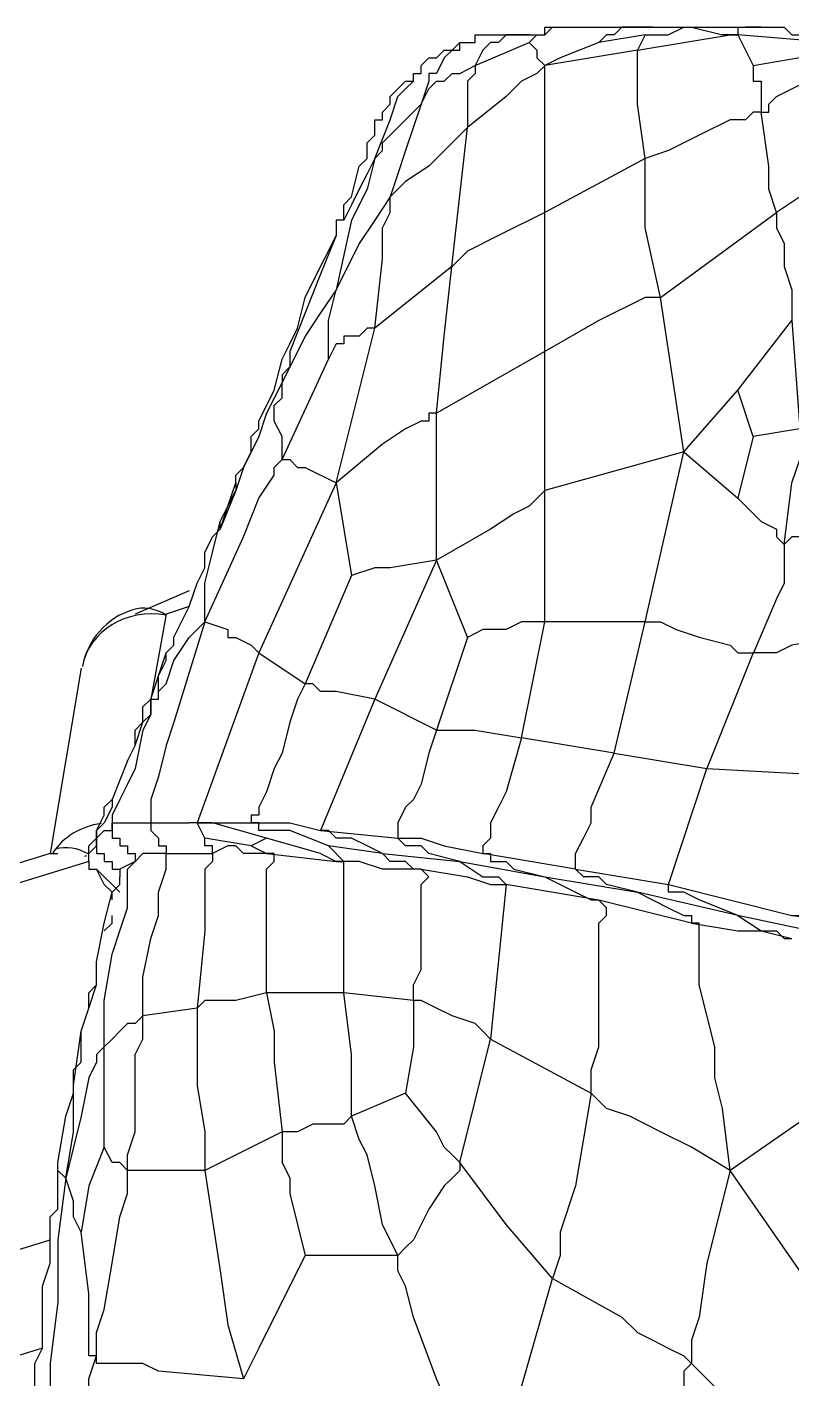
# Model space of a CAD drawing. Header units: millimetres. Extents: x 2758 to 41047, y 670 to 17125.
# Drawn here: x 34848.5 to 34889.7, y 8429.1 to 8502 of the extents above; entities that cross this region are included whole.
import ezdxf

# ---------------------------------------------------------------- set-up
doc = ezdxf.new("R2010")
doc.units = ezdxf.units.MM
doc.layers.add('PDF2_Geometría', color=7, linetype='Continuous')

# ---------------------------------------------------------------- blocks, each defined once
blk = doc.blocks.new('OH3A1-1$-$ASSY$$CENTER$TUB_-_v2$-$copia')
at = {"layer": 'PDF2_Geometría', "lineweight": -3}
for points in [[(15.20167711046006, 11.01417456732856), (15.20251040988498, 11.01417456732856), (15.20334370930989, 11.01417456732856), (15.20417700873481, 11.01417456732856), (15.20417700873481, 11.01500786675347), (15.20501030815972, 11.01500786675347)], [(15.20251125759548, 11.01334126790364), (15.2033445570204, 11.01417456732856), (15.20417785644531, 11.01417456732856), (15.20501115587022, 11.01500786675347)], [(15.20501030815972, 11.01500786675347), (15.20667690700955, 11.01500786675347), (15.20751020643446, 11.01500786675347), (15.20834350585937, 11.01500786675347), (15.20917680528429, 11.01500786675347)], [(15.20917765299479, 11.01500786675347), (15.21084425184462, 11.01500786675347), (15.21251085069444, 11.01500786675347), (15.21417744954427, 11.01500786675347), (15.21501074896918, 11.01500786675347), (15.21584404839409, 11.01500786675347), (15.21501074896918, 11.01500786675347), (15.21417744954427, 11.01500786675347), (15.21251085069444, 11.01500786675347), (15.21167755126953, 11.01417456732856), (15.21084425184462, 11.01417456732856), (15.2100109524197, 11.01334126790364)], [(15.20917765299479, 11.01500786675347), (15.21084425184462, 11.01500786675347), (15.21167755126953, 11.01500786675347), (15.21417744954427, 11.01500786675347), (15.21584404839409, 11.01500786675347), (15.21751064724392, 11.01500786675347), (15.21834394666884, 11.01500786675347)], [(15.21500990125868, 11.01417456732856), (15.21750979953342, 11.01417456732856), (15.21917639838324, 11.01500786675347), (15.22000969780816, 11.01500786675347), (15.22334289550781, 11.01417456732856)], [(15.21584404839409, 11.01500786675347), (15.21667734781901, 11.01500786675347), (15.21751064724392, 11.01500786675347), (15.21834394666884, 11.01500786675347), (15.22001054551866, 11.01500786675347)], [(15.21584404839409, 11.01500786675347), (15.21667734781901, 11.01500786675347), (15.21751064724392, 11.01500786675347), (15.21834394666884, 11.01500786675347)], [(15.21834479437934, 11.01500786675347), (15.22084469265408, 11.01500786675347), (15.22167799207899, 11.01500786675347), (15.2225112915039, 11.01500786675347), (15.22501118977864, 11.01500786675347), (15.22584448920356, 11.01500786675347), (15.22667778862847, 11.01500786675347), (15.22751108805338, 11.01500786675347), (15.22917768690321, 11.01500786675347), (15.23001098632812, 11.01500786675347), (15.23084428575304, 11.01417456732856), (15.23167758517795, 11.01417456732856), (15.23251088460286, 11.01417456732856), (15.23334418402777, 11.01417456732856), (15.23584408230252, 11.01417456732856)], [(15.22501118977864, 11.01500786675347), (15.22501118977864, 11.01417456732856)], [(15.22501118977864, 11.01500786675347), (15.22501118977864, 11.01500786675347)], [(15.22501118977864, 11.01500786675347), (15.22584448920356, 11.01500786675347)], [(15.22501118977864, 11.01500786675347), (15.22501118977864, 11.01500786675347)], [(15.22751024034288, 11.01500786675347), (15.22584364149305, 11.01500786675347)], [(15.19501071506076, 11.01334126790364), (15.19584401448567, 11.01334126790364), (15.19667731391059, 11.01334126790364), (15.19667731391059, 11.01417456732856), (15.1975106133355, 11.01417456732856), (15.19834391276041, 11.01417456732856), (15.19917721218533, 11.01417456732856), (15.20001051161024, 11.01417456732856), (15.20084381103515, 11.01417456732856), (15.20167711046006, 11.01417456732856), (15.20251040988498, 11.01417456732856)], [(15.20251125759548, 11.01417456732856), (15.20001135932074, 11.01417456732856), (15.19917805989583, 11.01334126790364), (15.19834476047092, 11.01334126790364), (15.197511461046, 11.01250796847873), (15.19667816162109, 11.0108413696289), (15.20251125759548, 11.01334126790364), (15.2033445570204, 11.01250796847873), (15.2033445570204, 11.01167466905382), (15.20417785644531, 11.0108413696289)], [(15.20001051161024, 11.01417456732856), (15.20084381103515, 11.01417456732856), (15.20167711046007, 11.01417456732856)], [(15.21500990125868, 11.01417456732856), (15.21417660183377, 11.01250796847873), (15.20417700873481, 11.0108413696289)], [(15.21500990125868, 11.01417456732856), (15.2100101047092, 11.01334126790364), (15.20584360758463, 11.01167466905382)], [(15.21417744954427, 11.01250796847873), (15.22417704264323, 11.01417456732856)], [(15.22501118977864, 11.01417456732856), (15.22417789035373, 11.01417456732856), (15.22334459092881, 11.01417456732856)], [(15.22417704264323, 11.01417456732856), (15.22501034206814, 11.01417456732856)], [(15.22501118977864, 11.01417456732856), (15.22667778862847, 11.0108413696289)], [(15.23167758517795, 11.01167466905382), (15.23334418402777, 11.01334126790364), (15.23417748345269, 11.01334126790364), (15.2350107828776, 11.01334126790364), (15.22501118977864, 11.01417456732856)], [(15.19501071506076, 11.01334126790364), (15.19417741563585, 11.01250796847873), (15.19334411621093, 11.01167466905382), (15.19251081678602, 11.01000807020399), (15.19167751736111, 11.01000807020399), (15.19167751736111, 11.00917477077908), (15.1908442179362, 11.00667487250434), (15.19167751736111, 11.00834147135416), (15.19251081678602, 11.00917477077908), (15.19334411621093, 11.00917477077908), (15.19417741563585, 11.01000807020399), (15.19501071506076, 11.01000807020399), (15.19667731391059, 11.0108413696289), (15.19667731391059, 11.01000807020399), (15.19584401448567, 11.00917477077908), (15.19584401448567, 11.00750817192925), (15.19584401448567, 11.00584157307942), (15.19584401448567, 11.00500827365451), (15.19584401448567, 11.0041749742296)], [(15.19167751736111, 11.01167466905382), (15.19251081678602, 11.01167466905382), (15.19334411621094, 11.01250796847873), (15.19417741563585, 11.01250796847873), (15.19501071506076, 11.01250796847873), (15.19501071506076, 11.01334126790364)], [(15.21500990125868, 11.00084092881944), (15.21417660183377, 11.00667402479383), (15.21417660183377, 11.01000722249349), (15.21417660183377, 11.0108405219184), (15.21417660183377, 11.01167382134331), (15.21417660183377, 11.01250712076823)], [(15.18584357367621, 11.00500827365451), (15.18667687310113, 11.00500827365451), (15.18667687310113, 11.00584157307942), (15.18751017252604, 11.00667487250434), (15.18751017252604, 11.00750817192925), (15.18834347195095, 11.00834147135416), (15.18917677137587, 11.00917477077907), (15.19001007080078, 11.00917477077907), (15.19001007080078, 11.01000807020399), (15.19084337022569, 11.01000807020399), (15.19084337022569, 11.0108413696289), (15.1916766696506, 11.01167466905382)], [(15.19084337022569, 11.01000807020399), (15.19084337022569, 11.0108413696289), (15.1916766696506, 11.01167466905382)], [(15.20417785644531, 10.99500783284505), (15.20417785644531, 11.00334082709418), (15.20417785644531, 11.00667402479383), (15.20417785644531, 11.0108405219184), (15.2033445570204, 11.01000722249349), (15.20167795817057, 11.00917392306857), (15.20001135932075, 11.00750732421875), (15.19584486219618, 11.00417412651909)], [(15.20584445529514, 11.01167466905382), (15.20417785644531, 11.0108413696289)], [(15.20417785644531, 11.0108405219184), (15.20417785644531, 11.0108405219184)], [(15.18584357367621, 11.00084092881944), (15.18751017252604, 11.00500742594401), (15.18834347195095, 11.00750732421875), (15.18917677137587, 11.00834062364366), (15.19001007080078, 11.00917392306858)], [(15.18917677137587, 11.00917392306857), (15.19001007080078, 11.00917392306857), (15.19001007080078, 11.01000722249349), (15.19084337022569, 11.01000722249349)], [(15.18584357367621, 11.00084092881944), (15.18667687310113, 11.00167422824436), (15.18667687310113, 11.00250752766927), (15.18834347195095, 11.0041741265191), (15.19084337022569, 11.00667402479383), (15.18917677137587, 11.00167422824436), (15.18834347195095, 10.99917432996962), (15.18751017252604, 10.99667443169488)], [(15.18251037597656, 10.99417453342014), (15.18251037597656, 10.99584113226996), (15.18334367540147, 10.99667443169487), (15.18417697482639, 11.00000762939453), (15.1850102742513, 11.00084092881944), (15.1850102742513, 11.00250752766927), (15.18584357367621, 11.00334082709418), (15.18584357367621, 11.00417412651909), (15.18584357367621, 11.00500742594401), (15.18667687310113, 11.00500742594401)], [(15.2541758219401, 10.99667443169487), (15.24917602539062, 11.00084092881944), (15.2475094265408, 11.00167422824435), (15.24667612711588, 11.00250752766927), (15.24500952826605, 11.00334082709418), (15.24417622884114, 11.00417412651909), (15.24417622884114, 11.00500742594401), (15.22917683919271, 10.99500783284505), (15.22834353976779, 10.99750773111979), (15.22834353976779, 10.9983410305447), (15.22834353976779, 11.00000762939453), (15.22751024034288, 11.00584072536892), (15.22667694091797, 11.00584072536892), (15.22584364149305, 11.00500742594401), (15.22417704264323, 11.00500742594401), (15.22084384494357, 11.00334082709418), (15.21917724609375, 11.00250752766927), (15.21751064724392, 11.00167422824435), (15.21501074896918, 11.00084092881944)], [(15.19417656792534, 10.98917473687066), (15.19584316677517, 11.00417412651909), (15.1916766696506, 11.00000762939453), (15.18917677137587, 10.9983410305447), (15.18834347195095, 10.99750773111979), (15.18751017252604, 10.99667443169487)], [(15.18584357367621, 11.00084092881944), (15.1850102742513, 10.99750773111979), (15.18334367540147, 10.99417453342014), (15.18167707655165, 10.98667483859592)], [(15.18584357367621, 11.00084092881944), (15.1850102742513, 10.99917432996962), (15.18417697482639, 10.99750773111979), (15.18334367540147, 10.99584113226996), (15.18251037597656, 10.99417453342014), (15.18167707655165, 10.99417453342014)], [(15.1850111219618, 11.00084092881944), (15.1850111219618, 11.00167422824436)], [(15.2166765001085, 10.98584153917101), (15.21500990125868, 10.99334123399522), (15.21500990125868, 10.99500783284505), (15.21500990125868, 10.99667443169488), (15.21500990125868, 11.00084092881944), (15.20417700873481, 10.99500783284505)], [(15.18584357367621, 10.98250834147135), (15.18667687310113, 10.99000803629557), (15.18667687310113, 10.99334123399522), (15.18751017252604, 10.99500783284505), (15.18751017252604, 10.99667443169487), (15.18584357367621, 10.99417453342014), (15.18417697482639, 10.9916746351454), (15.18167707655165, 10.98667483859592)], [(15.20417785644531, 10.98000759548611), (15.20417785644531, 10.99500698513454), (15.19917805989583, 10.99250708685981), (15.19584486219618, 10.99084048800998), (15.19417826334635, 10.98917388916015)], [(15.21667819552951, 10.98584153917101), (15.22917768690321, 10.99500783284505), (15.22917768690321, 10.99334123399522), (15.23001098632812, 10.9916746351454), (15.23001098632812, 10.98917473687066), (15.23084428575304, 10.98667483859592), (15.23084428575304, 10.98334164089626)], [(15.18167622884114, 10.99417368570963), (15.18167622884114, 10.99250708685981), (15.18000962999131, 10.98834058973524), (15.17834303114149, 10.98417409261067), (15.17667643229166, 10.98000759548611), (15.17667643229166, 10.97834099663628), (15.17584313286675, 10.97750769721137), (15.17584313286675, 10.97667439778645)], [(15.17084418402778, 10.96584150526259), (15.17084418402778, 10.9666748046875), (15.17167748345269, 10.96750810411241), (15.1725107828776, 10.96917470296224), (15.1725107828776, 10.97000800238715), (15.1725107828776, 10.97084130181206), (15.17334408230252, 10.97167460123698), (15.17334408230252, 10.97250790066189), (15.17501068115234, 10.97584109836154), (15.17584398057725, 10.9791742960612), (15.17667728000217, 10.98084089491102), (15.17751057942708, 10.98250749376085), (15.17834387885199, 10.9858406914605), (15.18001047770182, 10.98917388916015), (15.18084377712673, 10.99084048800998), (15.18167707655165, 10.99250708685981)], [(15.19250996907552, 10.9733412000868), (15.19334326850043, 10.98167419433593), (15.19417656792534, 10.98917388916015), (15.18584357367621, 10.98250749376085)], [(15.26751030815972, 10.98500739203559), (15.26167721218533, 10.98834058973524), (15.25667741563585, 10.97834099663628), (15.24667782253689, 10.97750769721137), (15.24334462483724, 10.96417490641276), (15.24167802598741, 10.96417490641276), (15.24001142713759, 10.96334160698784), (15.23667822943793, 10.96167500813802), (15.23334503173828, 10.9608417087131), (15.23167843288845, 10.96000840928819), (15.23084513346354, 10.96000840928819), (15.23001183403863, 10.95917510986328), (15.23001183403863, 10.95667521158854), (15.23001183403863, 10.95500861273871), (15.22917853461371, 10.95334201388888), (15.22667863633897, 10.94750891791449)], [(15.17584398057725, 10.96834140353732), (15.18084377712673, 10.9791742960612), (15.18084377712673, 10.98334079318576), (15.18167707655164, 10.98667399088541), (15.18001047770182, 10.98417409261067), (15.17834387885199, 10.98167419433593), (15.17584398057725, 10.97667439778645)], [(15.21917724609375, 10.96917470296224), (15.21667734781901, 10.9858406914605), (15.21501074896918, 10.9858406914605), (15.21334415011936, 10.98500739203559), (15.21167755126953, 10.98417409261067), (15.2100109524197, 10.98334079318576), (15.20417785644531, 10.98000759548611)], [(15.22667778862847, 10.97084130181206), (15.22501118977864, 10.97584109836154), (15.23084428575304, 10.98334079318576), (15.23167758517795, 10.97167460123698)], [(15.18167792426215, 10.96584150526259), (15.18584442138672, 10.98250749376085), (15.1850111219618, 10.98250749376085), (15.18417782253689, 10.98167419433593), (15.18251122368706, 10.98167419433593), (15.18251122368706, 10.98084089491102), (15.18167792426215, 10.98084089491102), (15.18084462483724, 10.9791742960612)], [(15.21500990125868, 10.95084126790364), (15.21917639838324, 10.96917385525173), (15.20417700873481, 10.96500735812717), (15.20417700873481, 10.96584065755208), (15.20417700873481, 10.96667395697699), (15.20417700873481, 10.96834055582682), (15.20417700873481, 10.97250705295139), (15.20417700873481, 10.9800067477756), (15.19251081678602, 10.9733403523763)], [(15.16751098632812, 10.95084126790364), (15.17167748345269, 10.96000756157769), (15.17334408230252, 10.96417405870225), (15.17501068115234, 10.96667395697699), (15.17501068115234, 10.96750725640191), (15.17584398057725, 10.96834055582682), (15.17584398057725, 10.96917385525173), (15.17584398057725, 10.97084045410156), (15.17501068115234, 10.97250705295139), (15.17501068115234, 10.9733403523763), (15.17501068115234, 10.97417365180121), (15.17584398057725, 10.97500695122612), (15.17584398057725, 10.97584025065104), (15.17584398057725, 10.97667355007595), (15.17417738172743, 10.9733403523763), (15.17334408230252, 10.97084045410156), (15.17167748345269, 10.96750725640191), (15.17084418402778, 10.96500735812717)], [(15.21917724609375, 10.96917470296224), (15.22501034206814, 10.97584109836154)], [(15.21167670355902, 10.93667517768012), (15.21500990125868, 10.95084126790364), (15.20417700873481, 10.95084126790364), (15.20417700873481, 10.96500735812717), (15.20251040988498, 10.96334075927734), (15.20084381103515, 10.96250745985243), (15.19834391276041, 10.9608408610026), (15.19251081678602, 10.95750766330295), (15.19251081678602, 10.9733403523763), (15.19167751736111, 10.9733403523763), (15.19167751736111, 10.97250705295139), (15.1908442179362, 10.97250705295139), (15.18917761908637, 10.97167375352647), (15.18667772081163, 10.97000715467665), (15.18167792426215, 10.96584065755208)], [(15.17584398057725, 10.96834055582682), (15.17667728000217, 10.96834055582682), (15.17751057942708, 10.96750725640191), (15.17834387885199, 10.96750725640191), (15.18167707655164, 10.96584065755208), (15.17334408230251, 10.94750807020399)], [(15.21917724609375, 10.96917385525173), (15.22501034206814, 10.96417405870226)], [(15.25250922309028, 10.96917385525173), (15.24334292941623, 10.96417405870226), (15.24500952826605, 10.95167456732855), (15.23584323459201, 10.94917466905382), (15.23084343804253, 10.9483413696289), (15.22917683919271, 10.94750807020399), (15.22751024034288, 10.94750807020399), (15.22667694091796, 10.94750807020399), (15.22167714436849, 10.93500857883029)], [(15.16917758517795, 10.9608408610026), (15.17001088460286, 10.96334075927734), (15.17084418402778, 10.96584065755208)], [(15.17084418402778, 10.96584065755208), (15.17084418402778, 10.96500735812717)], [(15.18167792426215, 10.96584065755208), (15.18334452311198, 10.95584106445312)], [(15.16751098632812, 10.95084126790364), (15.16751098632812, 10.95250786675347), (15.16751098632812, 10.95500776502821), (15.16834428575304, 10.95834096272786), (15.16917758517795, 10.96167416042751), (15.17001088460286, 10.96334075927734), (15.17084418402778, 10.96500735812717), (15.16917758517795, 10.9608408610026)], [(15.16334364149305, 10.94750807020399), (15.16417694091797, 10.9483413696289), (15.16417694091797, 10.94917466905382), (15.16501024034288, 10.95084126790364), (15.16584353976779, 10.95250786675347), (15.16667683919271, 10.95500776502821), (15.16751013861762, 10.95667436387804), (15.16751013861762, 10.95834096272786), (15.16834343804253, 10.96000756157769), (15.16917673746745, 10.9608408610026), (15.16917673746745, 10.96167416042751)], [(15.19250996907552, 10.95750766330295), (15.18751017252604, 10.95667436387802), (15.18584357367621, 10.95667436387802), (15.18334367540147, 10.95584106445312), (15.17834387885199, 10.94417487250434)], [(15.19584316677517, 10.94917466905382), (15.19250996907552, 10.95750766330295), (15.18584357367621, 10.94250827365451)], [(15.1658443874783, 10.9541744656033), (15.1600112915039, 10.95167456732855)], [(15.1658443874783, 10.95250786675347), (15.16334448920356, 10.95167456732855), (15.16167789035373, 10.94250827365451)], [(15.16167704264323, 10.94250742594401), (15.16251034206814, 10.94250742594401), (15.16251034206814, 10.94334072536892), (15.16334364149305, 10.94417402479384), (15.16417694091797, 10.94667392306857), (15.16584353976779, 10.94917382134331), (15.16751013861762, 10.95084042019314), (15.16417694091797, 10.94000752766927), (15.16334364149305, 10.93750762939453), (15.16251034206814, 10.93417443169488), (15.16167704264323, 10.93167453342013), (15.16167704264323, 10.93084123399522), (15.16167704264323, 10.93000793457031), (15.16167704264323, 10.9291746351454)], [(15.16751098632812, 10.95084042019314), (15.17001088460286, 10.95000712076823), (15.17001088460286, 10.94917382134331), (15.17084418402778, 10.94917382134331), (15.1725107828776, 10.9483405219184), (15.17334408230252, 10.94750722249349), (15.16667768690321, 10.9291746351454)], [(15.20751105414496, 10.92417483859592), (15.20751105414496, 10.92500813802083), (15.20751105414496, 10.92584143744574), (15.20834435356988, 10.92750803629557), (15.20917765299479, 10.92917463514539), (15.20917765299479, 10.93084123399522), (15.21167755126953, 10.93667432996961), (15.20167795817057, 10.93834092881944), (15.20417785644531, 10.95084042019314), (15.2033445570204, 10.95084042019314), (15.20167795817057, 10.95084042019314), (15.20001135932074, 10.95000712076823), (15.197511461046, 10.95000712076823), (15.19584486219618, 10.94917382134331), (15.19251166449653, 10.93917422824435)], [(15.21501159667969, 10.95084126790364), (15.21667819552951, 10.95084126790364), (15.21834479437934, 10.95000796847873), (15.22084469265408, 10.94917466905382), (15.22417789035373, 10.9483413696289), (15.22501118977864, 10.94750807020399), (15.22584448920356, 10.94750807020399), (15.22667778862847, 10.94750807020399)], [(15.1600104437934, 10.93750762939453), (15.1600104437934, 10.93917422824436), (15.16084374321831, 10.94000752766927), (15.16084374321831, 10.94167412651909), (15.16167704264323, 10.94250742594401), (15.16251034206814, 10.94500732421875), (15.16334364149305, 10.94667392306857), (15.16334364149305, 10.94750722249349)], [(15.16167704264323, 10.94250827365451), (15.16251034206814, 10.94250827365451), (15.16251034206814, 10.94334157307942), (15.16251034206814, 10.94500817192925), (15.16334364149305, 10.94750807020399)], [(15.17334323459201, 10.94750807020399), (15.17834303114149, 10.94417487250434)], [(15.15416802300347, 10.94583808051215), (15.15083482530382, 10.92583889431423), (14.745851304796, 10.80084398057725)], [(15.18584357367621, 10.94250742594401), (15.18167707655165, 10.94334072536892), (15.18001047770182, 10.94334072536892), (15.17917717827691, 10.94417402479384), (15.17834387885199, 10.94417402479384), (15.17751057942708, 10.94250742594401), (15.17667728000217, 10.94000752766927), (15.17584398057725, 10.93667432996961), (15.17501068115234, 10.93500773111979), (15.17417738172743, 10.93250783284505), (15.17334408230252, 10.93084123399522), (15.17334408230252, 10.93000793457031), (15.1725107828776, 10.93000793457031), (15.1725107828776, 10.9291746351454)], [(15.16167704264323, 10.94250742594401), (15.16167704264323, 10.94167412651909), (15.16167704264323, 10.94084082709418), (15.16084374321831, 10.93917422824435), (15.1600104437934, 10.93500773111979), (15.15917714436849, 10.93334113226996), (15.15834384494357, 10.93167453342013), (15.15751054551866, 10.93000793457031), (15.15751054551866, 10.9291746351454), (15.15751054551866, 10.92834133572048), (15.15751054551866, 10.9291746351454), (15.15834384494357, 10.9291746351454), (15.15917714436849, 10.9291746351454), (15.16167704264323, 10.9291746351454), (15.16167704264323, 10.92834133572048), (15.16251034206814, 10.92750803629557), (15.16251034206814, 10.92667473687066), (15.16334364149305, 10.92667473687066), (15.16334364149305, 10.92584143744574)], [(15.15917629665798, 10.93584103054469), (15.1600095960829, 10.93750762939453), (15.16084289550781, 10.94000752766927), (15.16167619493272, 10.94084082709418), (15.16167619493272, 10.94167412651909), (15.16167619493272, 10.94250742594401)], [(15.19250996907552, 10.93917422824435), (15.18584357367621, 10.94250742594401), (15.18001047770182, 10.92834133572048)], [(15.28417629665798, 10.93834092881944), (15.2725101047092, 10.94250742594401), (15.26417711046007, 10.92834133572048), (15.25167761908637, 10.93167453342014), (15.24501122368706, 10.9166751437717), (15.23084513346354, 10.91917504204644), (15.23167843288845, 10.91917504204644), (15.23251173231337, 10.91834174262153), (15.23417833116319, 10.91834174262153), (15.23667822943793, 10.9166751437717), (15.22501203748915, 10.91917504204644), (15.22751193576389, 10.91750844319661), (15.22917853461371, 10.91750844319661), (15.23001183403863, 10.9166751437717), (15.23084513346354, 10.9166751437717)], [(15.19250996907552, 10.93917422824435), (15.1916766696506, 10.93667432996961), (15.19084337022569, 10.93334113226996), (15.19001007080078, 10.93167453342013), (15.18917677137586, 10.93084123399522), (15.18834347195095, 10.92917463514539), (15.18834347195095, 10.92834133572048), (15.18834347195095, 10.92750803629557)], [(15.19250996907552, 10.93917422824435), (15.19334326850043, 10.93917422824435), (15.19417656792534, 10.93917422824435), (15.19667646620008, 10.93917422824435), (15.20167626274956, 10.93834092881944), (15.20000966389974, 10.93250783284505), (15.19917636447482, 10.93084123399522), (15.19834306504991, 10.92917463514539), (15.19834306504991, 10.92750803629557), (15.197509765625, 10.92667473687066), (15.197509765625, 10.92584143744574)], [(15.21167670355902, 10.93667432996961), (15.22167629665798, 10.93500773111979)], [(15.15917629665798, 10.93584103054469), (15.15750969780816, 10.93167453342014), (15.15750969780816, 10.93084123399522), (15.15667639838324, 10.9291746351454), (15.15584309895833, 10.92834133572048), (15.15584309895833, 10.92750803629557)], [(15.21751064724392, 10.92250823974609), (15.22167714436849, 10.93500773111979), (15.23750983344184, 10.93417443169488)], [(15.15501064724392, 10.92584143744574), (15.15584394666883, 10.92667473687066), (15.15584394666883, 10.92750803629557), (15.15584394666883, 10.92834133572048), (15.15667724609375, 10.93000793457031), (15.15667724609375, 10.93084123399522), (15.15751054551866, 10.93167453342013)], [(15.16167704264323, 10.9291746351454), (15.16334364149305, 10.9291746351454), (15.16501024034288, 10.9291746351454), (15.16584353976779, 10.9291746351454)], [(15.1666768391927, 10.9291746351454), (15.16584353976779, 10.9291746351454)], [(15.16834343804253, 10.9291746351454), (15.16751013861762, 10.9291746351454), (15.1666768391927, 10.9291746351454)], [(15.1666768391927, 10.9291746351454), (15.1725099351671, 10.9291746351454)], [(15.1666768391927, 10.92917378743489), (15.1666768391927, 10.92917378743489)], [(15.1725107828776, 10.92667473687066), (15.16751098632812, 10.92750803629557), (15.16667768690321, 10.9291746351454)], [(15.16834343804253, 10.92917378743489), (15.16751013861762, 10.92917378743489)], [(15.17417738172743, 10.92750803629557), (15.16834428575304, 10.9291746351454)], [(15.18084377712673, 10.92667473687066), (15.17667728000217, 10.92834133572048), (15.17584398057725, 10.92834133572048), (15.17501068115234, 10.92834133572048), (15.17334408230252, 10.92834133572048), (15.17334408230252, 10.9291746351454), (15.1725107828776, 10.9291746351454), (15.17417738172743, 10.9291746351454), (15.17501068115234, 10.9291746351454), (15.17667728000217, 10.9291746351454), (15.18001047770182, 10.92834133572048)], [(15.17417738172743, 10.92834133572048), (15.17334408230252, 10.92834133572048), (15.17334408230252, 10.9291746351454), (15.1725107828776, 10.9291746351454)], [(15.15501064724392, 10.92584058973524), (15.15501064724392, 10.92667388916015), (15.15584394666883, 10.92750718858507)], [(15.15584309895833, 10.92750718858507), (15.15667639838324, 10.92834048800998), (15.15750969780816, 10.92834048800998), (15.15750969780816, 10.92750718858507), (15.15834299723307, 10.92750718858507), (15.15834299723307, 10.92667388916015), (15.15917629665798, 10.92667388916015), (15.15917629665798, 10.92584058973524), (15.16000959608289, 10.92584058973524), (15.16000959608289, 10.92500729031033)], [(15.15584309895833, 10.92750718858507), (15.15584309895833, 10.92667388916015), (15.15584309895833, 10.92584058973524), (15.15667639838324, 10.92584058973524), (15.15667639838324, 10.92500729031033), (15.15750969780816, 10.92500729031033), (15.15750969780816, 10.92417399088541), (15.15834299723307, 10.92417399088541), (15.15834299723307, 10.9233406914605)], [(15.16334364149305, 10.92584058973524), (15.16417694091797, 10.92584058973524), (15.16584353976779, 10.92584058973524), (15.16834343804253, 10.92584058973524), (15.16834343804253, 10.92667388916015), (15.16751013861762, 10.92667388916015), (15.16751013861762, 10.92750718858507)], [(15.18000962999131, 10.92584058973524), (15.17417653401692, 10.92750718858507), (15.1725099351671, 10.92667388916015)], [(15.18667772081163, 10.92584058973524), (15.1850111219618, 10.92667388916015), (15.18334452311197, 10.92750718858507), (15.18167792426215, 10.92750718858507), (15.18084462483724, 10.92834048800998), (15.18001132541232, 10.92834048800998), (15.18834431966145, 10.92750718858507)], [(15.19501071506076, 10.92500729031033), (15.19167751736111, 10.92584058973524), (15.1908442179362, 10.92667388916015), (15.19001091851128, 10.92667388916015), (15.18917761908637, 10.92667388916015), (15.18834431966145, 10.92750718858507), (15.18917761908637, 10.92750718858507), (15.1908442179362, 10.92750718858507), (15.19334411621093, 10.92667388916015), (15.1975106133355, 10.92584058973524), (15.19834391276041, 10.92584058973524), (15.19834391276041, 10.92500729031033), (15.19917721218533, 10.92500729031033), (15.20001051161024, 10.92500729031033), (15.20084381103515, 10.92417399088541), (15.20417700873481, 10.9233406914605), (15.21417660183376, 10.92167409261067), (15.21750979953342, 10.92000749376085), (15.21917639838324, 10.91917419433594), (15.22000969780816, 10.91917419433594), (15.22000969780816, 10.91834089491102)], [(15.17417738172743, 10.92584058973524), (15.1725107828776, 10.92584058973524), (15.17167748345269, 10.92584058973524), (15.17084418402778, 10.92667388916015), (15.17001088460286, 10.92667388916015), (15.16834428575304, 10.92584058973524), (15.16834428575304, 10.92500729031033), (15.16751098632812, 10.92417399088541), (15.16751098632812, 10.92167409261068), (15.16751098632812, 10.91750759548611), (15.16667768690321, 10.90917460123698)], [(15.1725107828776, 10.92667473687066), (15.17417738172743, 10.92584143744574), (15.18167707655165, 10.92500813802083)], [(15.18667602539062, 10.92584058973524), (15.18084292941623, 10.92667388916015), (15.18250952826606, 10.92500729031033)], [(15.15500217013889, 10.92500474717882), (14.74918535020616, 10.80000983344184), (14.79501681857638, 10.77417755126953), (15.15083567301432, 10.88417307535807)], [(15.15084330240885, 10.92584058973524), (15.15167660183377, 10.92584058973524)], [(15.15501064724392, 10.92500813802083), (15.15501064724392, 10.92584143744574)], [(15.15501064724392, 10.92500813802083), (15.15501064724392, 10.92417483859592), (15.15584394666883, 10.92417483859592), (15.15667724609375, 10.923341539171), (15.15751054551866, 10.92250823974609), (15.15834384494358, 10.92167494032118)], [(15.15917629665798, 10.8916744656033), (15.15917629665798, 10.89250776502821), (15.15917629665798, 10.89334106445312), (15.1600095960829, 10.89584096272786), (15.1600095960829, 10.90000745985243), (15.1600095960829, 10.90417395697699), (15.16084289550781, 10.90584055582682), (15.16084289550781, 10.90834045410156), (15.1600095960829, 10.90750715467665), (15.15917629665798, 10.90750715467665), (15.15834299723307, 10.90667385525173), (15.15750969780816, 10.90584055582682), (15.15667639838324, 10.90500725640191), (15.15667639838324, 10.90584055582682), (15.15667639838324, 10.90667385525173), (15.15667639838324, 10.91000705295139), (15.15750969780816, 10.91500684950086), (15.15834299723307, 10.91750674777561), (15.15917629665798, 10.92000664605034), (15.15917629665798, 10.92250654432509), (15.15917629665798, 10.92333984375), (15.15917629665798, 10.92417314317491), (15.1600095960829, 10.92500644259982), (15.15834299723307, 10.92417314317491), (15.15834299723307, 10.92333984375)], [(15.16084459092882, 10.90834130181206), (15.16084459092882, 10.91000790066189), (15.16084459092882, 10.91250779893663), (15.16167789035373, 10.91667429606119), (15.16251118977864, 10.91917419433594), (15.16251118977864, 10.92167409261067), (15.16334448920356, 10.92417399088541), (15.16334448920356, 10.92500729031033), (15.16334448920356, 10.92584058973524), (15.16084459092882, 10.92584058973524), (15.1600112915039, 10.92500729031033)], [(15.17417738172743, 10.9108412000868), (15.17417738172743, 10.91834089491102), (15.17417738172743, 10.92250739203559), (15.17417738172743, 10.9233406914605), (15.17417738172743, 10.92417399088541), (15.17501068115234, 10.92500729031033), (15.17501068115234, 10.92584058973524), (15.17417738172743, 10.92584058973524)], [(15.18000962999131, 10.92584058973524), (15.18167622884114, 10.92500729031033), (15.18250952826606, 10.92500729031033), (15.18167622884114, 10.92500729031033)], [(15.18251037597656, 10.92500813802083), (15.18251037597656, 10.92500813802083)], [(15.19084337022569, 10.92417399088541), (15.18667687310113, 10.92417399088541), (15.18417697482639, 10.92500729031033), (15.18251037597656, 10.92500729031033)], [(15.19001091851128, 10.91000790066189), (15.18251122368706, 10.9108412000868), (15.18251122368706, 10.91834089491102), (15.18251122368706, 10.92500729031033)], [(15.19084337022569, 10.92417399088541), (15.19001007080078, 10.92417399088541), (15.18917677137586, 10.92500729031033), (15.18751017252604, 10.92500729031033), (15.18667687310113, 10.92584058973524), (15.19500986735026, 10.92500729031033)], [(15.19501071506076, 10.92500813802083), (15.1975106133355, 10.923341539171), (15.19917721218533, 10.923341539171), (15.20001051161024, 10.92250823974609)], [(15.19501071506076, 10.92500729031033), (15.20417700873481, 10.9233406914605), (15.20751020643446, 10.92167409261067), (15.20917680528429, 10.92084079318576), (15.2100101047092, 10.92084079318576)], [(15.21417744954427, 10.92167494032118), (15.21084425184461, 10.92250823974609), (15.2100109524197, 10.923341539171), (15.20917765299479, 10.923341539171), (15.20834435356988, 10.923341539171), (15.20751105414496, 10.92417483859592), (15.197511461046, 10.92584143744574)], [(15.15750969780816, 10.92084079318576), (15.15750969780816, 10.92167409261067), (15.15667639838324, 10.92250739203559), (15.15584309895833, 10.92417399088541)], [(15.15584309895833, 10.91167449951172), (15.15584309895833, 10.91250779893663), (15.15584309895833, 10.91417439778646), (15.15667639838324, 10.91834089491102), (15.15750969780816, 10.92167409261068), (15.15834299723307, 10.92250739203559), (15.15834299723307, 10.9233406914605)], [(15.15834384494357, 10.923341539171), (15.15834384494357, 10.923341539171)], [(15.19001091851128, 10.91000790066189), (15.19001091851128, 10.9108412000868), (15.19001091851128, 10.91167449951172), (15.1908442179362, 10.91334109836154), (15.1908442179362, 10.91667429606119), (15.1908442179362, 10.92000749376085), (15.1908442179362, 10.92250739203559), (15.19167751736111, 10.9233406914605), (15.1908442179362, 10.92417399088541), (15.19584401448567, 10.9233406914605), (15.19834391276041, 10.92250739203559), (15.20001051161024, 10.92250739203559)], [(15.20751105414496, 10.92417399088541), (15.21751064724392, 10.92250739203559)], [(15.22417704264323, 10.8916744656033), (15.22001054551866, 10.89417436387804), (15.21667734781901, 10.89584096272786), (15.21334415011935, 10.89750756157769), (15.21084425184462, 10.8983408610026), (15.20917765299479, 10.90000745985243), (15.20917765299479, 10.90084075927734), (15.20917765299479, 10.90250735812717), (15.2100109524197, 10.90500725640191), (15.2100109524197, 10.91000705295139), (15.2100109524197, 10.91500684950086), (15.2100109524197, 10.91834004720052), (15.21084425184462, 10.91917334662543), (15.21084425184462, 10.92000664605034), (15.2100109524197, 10.92083994547526), (15.20001135932074, 10.92250654432509), (15.19834476047092, 10.90584055582682)], [(15.22501118977864, 10.91917419433594), (15.21417829725477, 10.92167409261068)], [(15.22501118977864, 10.91917419433594), (15.22084469265408, 10.92084079318576), (15.21917809380425, 10.92167409261068), (15.21751149495442, 10.92167409261068), (15.21751149495442, 10.92250739203559), (15.23084428575304, 10.91917419433594)], [(15.22417704264323, 10.8916744656033), (15.22334374321831, 10.8983408610026), (15.2225104437934, 10.90167405870225), (15.2225104437934, 10.90500725640191), (15.22084384494357, 10.91167365180121), (15.22084384494357, 10.91334025065104), (15.22084384494357, 10.91500684950086), (15.22084384494357, 10.91750674777561), (15.22084384494357, 10.91834004720052), (15.22001054551866, 10.91834004720052), (15.2100109524197, 10.92083994547526)], [(15.15667724609375, 10.91750759548611), (15.15751054551866, 10.91834089491102), (15.15751054551866, 10.91917419433594)], [(15.22001139322916, 10.91834089491102), (15.22501118977864, 10.91750759548611), (15.22751108805338, 10.91750759548611), (15.23084428575304, 10.91667429606119)], [(15.15167744954427, 10.89250776502821), (15.15251074896918, 10.89750756157769), (15.15334404839409, 10.90000745985243), (15.15334404839409, 10.90084075927734), (15.15334404839409, 10.90167405870225), (15.15334404839409, 10.90250735812717), (15.15417734781901, 10.90334065755208), (15.15417734781901, 10.90417395697699), (15.15417734781901, 10.90500725640191), (15.15417734781901, 10.90584055582682), (15.15417734781901, 10.90667385525173), (15.15501064724392, 10.90917375352647), (15.15501064724392, 10.91000705295139), (15.15501064724392, 10.9108403523763), (15.15584394666883, 10.91167365180121)], [(15.15250990125868, 10.89084116617838), (15.15334320068359, 10.89584096272786), (15.15334320068359, 10.90084075927734), (15.1541765001085, 10.90667385525173), (15.15500979953342, 10.90917375352647), (15.15584309895833, 10.91167365180121)], [(15.17417738172743, 10.9108403523763), (15.17084418402778, 10.91000705295138), (15.16834428575304, 10.91000705295138), (15.16751098632812, 10.91000705295138), (15.16667768690321, 10.90917375352647), (15.16667768690321, 10.90750715467664), (15.16667768690321, 10.90500725640191), (15.16667768690321, 10.90084075927734), (15.16751098632812, 10.89584096272786), (15.16751098632812, 10.89417436387803), (15.16751098632812, 10.89250776502821), (15.16751098632812, 10.8916744656033)], [(15.19501071506076, 10.89250776502821), (15.19417741563585, 10.89334106445312), (15.19334411621093, 10.89417436387804), (15.19251081678602, 10.89584096272786), (15.18917761908637, 10.90000745985243), (15.18334452311198, 10.89750756157769), (15.18334452311198, 10.89917416042752), (15.18334452311198, 10.90084075927734), (15.18334452311198, 10.90417395697699), (15.18251122368706, 10.9108403523763), (15.18001132541232, 10.9108403523763), (15.1783447265625, 10.9108403523763), (15.17417822943793, 10.9108403523763), (15.17501152886284, 10.90667385525173), (15.17501152886284, 10.90334065755208), (15.17584482828776, 10.89584096272786)], [(15.19834391276041, 10.90584140353732), (15.1975106133355, 10.90667470296224), (15.19667731391059, 10.90750800238715), (15.19417741563585, 10.90834130181206), (15.19251081678602, 10.90917460123698), (15.1908442179362, 10.91000790066189), (15.19001091851128, 10.91000790066189), (15.19001091851128, 10.90917460123698), (15.19001091851128, 10.90750800238715), (15.19001091851128, 10.90500810411241), (15.18917761908637, 10.90000830756293)], [(15.1666768391927, 10.90917460123698), (15.16084374321831, 10.90834130181206)], [(15.19501071506076, 10.89250691731771), (15.19834391276041, 10.90583970811632), (15.20917680528429, 10.90000661214192), (15.20751020643446, 10.89000701904296), (15.20584360758463, 10.88500722249349), (15.20584360758463, 10.88250732421875), (15.20501030815972, 10.88000742594401), (15.21251000298394, 10.87584092881944), (15.21417660183376, 10.87417432996961), (15.21584320068359, 10.8733410305447), (15.21750979953342, 10.87250773111979), (15.21917639838324, 10.87167443169487), (15.22000969780816, 10.87084113226996)], [(15.15667724609375, 10.89417436387804), (15.15667724609375, 10.89917416042752), (15.15667724609375, 10.90167405870225), (15.15667724609375, 10.90334065755208), (15.15667724609375, 10.90417395697699), (15.15667724609375, 10.90500725640191), (15.15584394666883, 10.90417395697699), (15.15584394666883, 10.90334065755208), (15.15501064724392, 10.90167405870225), (15.15417734781901, 10.89750756157769), (15.15251074896918, 10.89084116617838)], [(15.2350107828776, 10.89917416042752), (15.22417789035373, 10.8916744656033)], [(15.18834431966145, 10.88250732421875), (15.18667772081163, 10.8858405219184), (15.18584442138672, 10.89000701904297), (15.1850111219618, 10.89334021674262), (15.18417782253689, 10.89500681559244), (15.18334452311198, 10.89750671386719), (15.18251122368706, 10.89667341444227), (15.18167792426215, 10.89667341444227), (15.17917802598741, 10.89667341444227), (15.17751142713758, 10.89584011501736), (15.17584482828776, 10.89584011501736), (15.17584482828776, 10.89250691731771), (15.17667812771267, 10.89084031846788), (15.17667812771267, 10.88917371961805), (15.1783447265625, 10.88250732421875)], [(15.17584398057725, 10.89584011501736), (15.16751098632812, 10.89167361789279), (15.16917758517795, 10.88084072536892), (15.17001088460286, 10.87500762939453), (15.17167748345269, 10.86917453342014)], [(15.15584309895833, 10.87167443169487), (15.15584309895833, 10.87250773111979), (15.15584309895833, 10.87417432996962), (15.15667639838324, 10.87667422824435), (15.15750969780816, 10.88167402479383), (15.15834299723307, 10.88667382134331), (15.15917629665798, 10.88917371961805), (15.15917629665798, 10.89000701904297), (15.15917629665798, 10.89167361789279), (15.15834299723307, 10.89250691731771), (15.15750969780816, 10.89250691731771), (15.15667639838324, 10.89417351616753), (15.15500979953342, 10.89000701904297), (15.1541765001085, 10.88500722249349)], [(15.14834425184462, 10.85584174262153), (15.14834425184462, 10.85667504204644), (15.14917755126953, 10.85750834147135), (15.14917755126953, 10.86000823974609), (15.14917755126953, 10.86500803629557), (15.14917755126953, 10.86750793457031), (15.14917755126953, 10.87000783284505), (15.14917755126953, 10.87084113226996), (15.15001085069444, 10.87250773111979), (15.15001085069444, 10.87500762939453), (15.15001085069444, 10.87667422824435), (15.15001085069444, 10.87917412651909), (15.15084415011935, 10.88167402479383), (15.15084415011935, 10.88417392306857), (15.15084415011935, 10.88500722249349), (15.15084415011935, 10.8858405219184), (15.15084415011935, 10.88667382134331), (15.15167744954427, 10.88750712076823), (15.15167744954427, 10.88834042019314), (15.15167744954427, 10.88917371961805), (15.15167744954427, 10.89000701904296), (15.15167744954427, 10.89084031846788), (15.15167744954427, 10.89167361789279), (15.15167744954427, 10.89250691731771)], [(15.15250990125868, 10.89084116617838), (15.15167660183377, 10.8916744656033), (15.15167660183377, 10.89250776502821)], [(15.19834391276041, 10.85584174262153), (15.20167711046007, 10.86834123399522), (15.20501030815972, 10.88000742594401), (15.20001051161024, 10.8858405219184), (15.19501071506076, 10.89250691731771), (15.19501071506076, 10.89167361789279), (15.19417741563585, 10.89084031846788), (15.19334411621094, 10.89000701904296), (15.19167751736111, 10.88750712076823), (15.19001091851128, 10.88417392306857), (15.18917761908637, 10.88334062364366), (15.18834431966145, 10.88250732421875)], [(15.16751098632812, 10.8916744656033), (15.16667768690321, 10.8916744656033), (15.16501108805338, 10.8916744656033), (15.16417778862847, 10.8916744656033), (15.16334448920356, 10.8916744656033), (15.15917799207899, 10.8916744656033)], [(15.24417622884114, 10.88334062364366), (15.2416763305664, 10.87667422824436), (15.24000973171658, 10.87000783284505), (15.23834313286675, 10.87084113226996), (15.23750983344184, 10.87250773111979), (15.23584323459201, 10.87500762939453), (15.23167673746744, 10.88084072536892), (15.22417704264323, 10.89167361789279), (15.22167714436849, 10.88167402479383), (15.22084384494357, 10.87584092881944), (15.22001054551866, 10.8733410305447), (15.22001054551866, 10.87250773111979), (15.22001054551866, 10.87084113226996)], [(15.23750983344184, 10.83250851101345), (15.23417663574218, 10.83667500813802), (15.23084343804253, 10.8416748046875), (15.22917683919271, 10.83500840928819), (15.22667694091796, 10.82750871446397), (15.22584364149305, 10.82834201388889), (15.22501034206814, 10.8291753133138), (15.22334374321831, 10.83084191216363), (15.22167714436849, 10.83334181043837), (15.21917724609375, 10.83500840928819), (15.21584404839409, 10.83834160698784), (15.21167755126953, 10.8416748046875), (15.20834435356988, 10.84584130181206), (15.20501115587022, 10.84917449951172), (15.19834476047092, 10.85584089491102), (15.19251166449653, 10.86917368570963), (15.19001176622178, 10.87584008110894), (15.18917846679687, 10.87917327880859), (15.18834516737196, 10.88083987765842), (15.18834516737196, 10.88250647650824), (15.178345574273, 10.88250647650824), (15.17501237657335, 10.87584008110894), (15.17334577772352, 10.87250688340929), (15.1716791788737, 10.86917368570963)], [(15.25584242078993, 10.87750752766927), (15.2541758219401, 10.87417432996961), (15.25250922309028, 10.87000783284505), (15.24917602539062, 10.86250813802083), (15.24000973171658, 10.87000783284505), (15.23750983344184, 10.86250813802083), (15.2350099351671, 10.85584174262153), (15.22751024034288, 10.86334143744574), (15.22001054551866, 10.87084113226996), (15.21917724609375, 10.87000783284505), (15.21917724609375, 10.86917453342014), (15.21917724609375, 10.86750793457031), (15.21751064724392, 10.86334143744574), (15.21584404839409, 10.85667504204644)], [(15.15000406901041, 10.87250518798828), (14.79918501112196, 10.76417626274956)], [(15.17167663574219, 10.86917453342014), (15.16251034206814, 10.87000783284505), (15.16084374321831, 10.87084113226996), (15.15834384494358, 10.87084113226996), (15.15667724609375, 10.87084113226996), (15.15584394666883, 10.87084113226996), (15.15584394666883, 10.87167443169487)]]:
    blk.add_lwpolyline(points, dxfattribs=at)
for points in [[(15.23584323459201, 11.0108405219184), (15.23167673746744, 11.01167382134331), (15.22667694091796, 11.0108405219184), (15.22667694091796, 11.01000722249349), (15.22667694091796, 11.00917392306857), (15.22751024034288, 11.00917392306857), (15.22751024034288, 11.00584072536892), (15.22834353976779, 11.00584072536892), (15.22834353976779, 11.00667402479383), (15.22917683919271, 11.00750732421875), (15.23084343804253, 11.00834062364366), (15.23251003689236, 11.00917392306857), (15.23334333631727, 11.01000722249349)], [(15.23167758517795, 10.97167460123698), (15.22667778862847, 10.97084130181206), (15.22501118977864, 10.96417490641276), (15.22751108805338, 10.96167500813802), (15.22917768690321, 10.9608417087131), (15.22917768690321, 10.96000840928819), (15.23001098632812, 10.95917510986328), (15.23084428575304, 10.96584150526259), (15.23167758517795, 10.96834140353732), (15.23167758517795, 10.97000800238715)], [(15.15584309895833, 10.87167358398437), (15.15500979953342, 10.87167358398437), (15.15500979953342, 10.87250688340929), (15.15500979953342, 10.87500678168403), (15.15500979953342, 10.87667338053385), (15.15500979953342, 10.87833997938368), (15.1541765001085, 10.88500637478298), (15.15334320068359, 10.88667297363281), (15.15334320068359, 10.88833957248264), (15.15250990125868, 10.89083947075738), (15.15167660183377, 10.88417307535807), (15.15167660183377, 10.87750667995877), (15.15084330240885, 10.87084028455946), (15.15084330240885, 10.86417388916015), (15.15084330240885, 10.85750749376085), (15.15084330240885, 10.85084109836154), (15.15167660183377, 10.83750830756293), (15.15250990125868, 10.84584130181206), (15.15334320068359, 10.8541742960612), (15.15334320068359, 10.85834079318576), (15.1541765001085, 10.86334058973524), (15.15500979953342, 10.86750708685981), (15.15500979953342, 10.86917368570963)]]:
    blk.add_lwpolyline(points, close=True, dxfattribs=at)
for centre, radius, start, end in [((15.16209327383469, 10.94459185674358), 0.007916229513281, 107.1715929566836, 169.5705079132944), ((15.15116311504244, 10.93570923903811), 0.0107060039980509, 288.5449406758235, 289.8824612582053)]:
    blk.add_arc(centre, radius, start, end, dxfattribs=at)
for points in [[(15.16335042317708, 10.95156182183159), (15.15905861960517, 10.95233848063151), (15.15501521216498, 10.94986234813266), (15.15430858272976, 10.94602451663547)], [(15.16332160101996, 10.95160590277777), (15.16212451171875, 10.95230709330241), (15.16087455240885, 10.95249912643432), (15.15975746684604, 10.95215392112732)], [(15.15632968478732, 10.92910766601562), (15.15414573711819, 10.92877855322096), (15.15225420973036, 10.92762624486287), (15.15112424850463, 10.92593463389079)], [(15.15498860677083, 10.92577277289496), (15.15379151746962, 10.92647396341959), (15.15254155815972, 10.92666599655151), (15.15142447259691, 10.9263207912445)]]:
    blk.add_open_spline(points, degree=3, dxfattribs=at)

msp = doc.modelspace()

# ---------------------------------------------------------------- block references
at = {"xscale": 500, "yscale": 500, "zscale": 500}
msp.add_blockref('OH3A1-1$-$ASSY$$CENTER$TUB_-_v2$-$copia', (27274.28634909341, 2994.471230973386), dxfattribs=at)

doc.saveas('drawing.dxf')
